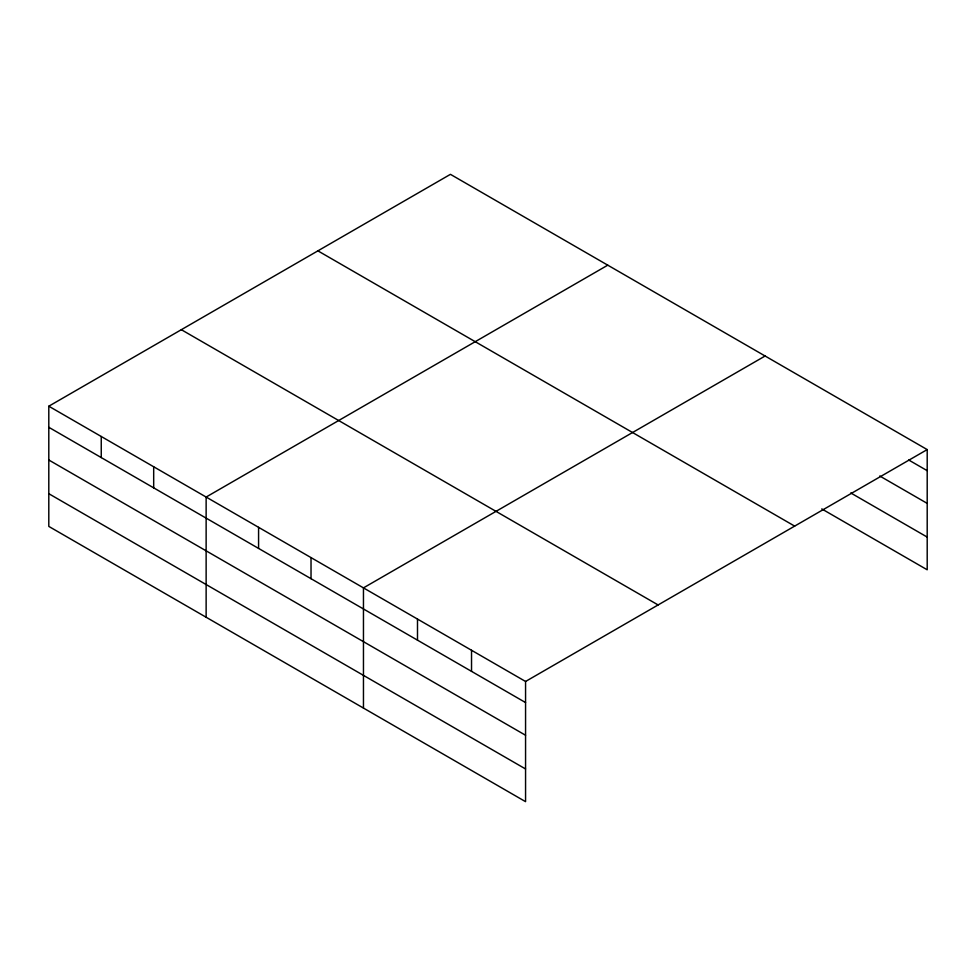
<?xml version="1.0" encoding="UTF-8"?>
<svg xmlns="http://www.w3.org/2000/svg" width="976" height="976" viewBox="0 0 976 976"><rect width="100%" height="100%" fill="white"/><g stroke="black" fill="none" stroke-linecap="round" stroke-linejoin="round"><path stroke-width="1.46" d="M525.564 735.257L525.564 681.468L48.8 406.211L48.8 526.406L525.564 801.662L525.564 735.257L48.8 460.001M821.768 508.911L927.2 569.789L927.2 449.594L450.436 174.338L48.8 406.211M607.767 265.167L206.131 497.052L206.131 617.247M765.099 356.008L363.462 587.881L363.462 708.076M525.564 681.468L927.2 449.594M908.754 460.025L927.2 470.676M879.754 475.995L927.2 503.384M850.767 492.953L927.2 537.081M317.895 250.856L794.659 526.113M181.341 329.693L658.105 604.949M48.8 427.293L525.564 702.561M48.8 493.697L525.564 768.966M471.53 650.272L471.53 671.366M417.496 619.077L417.496 640.158M311.027 557.601L311.027 578.695M258.579 527.333L258.579 548.414M153.683 466.772L153.683 487.854M101.248 436.492L101.248 457.573"/></g></svg>
